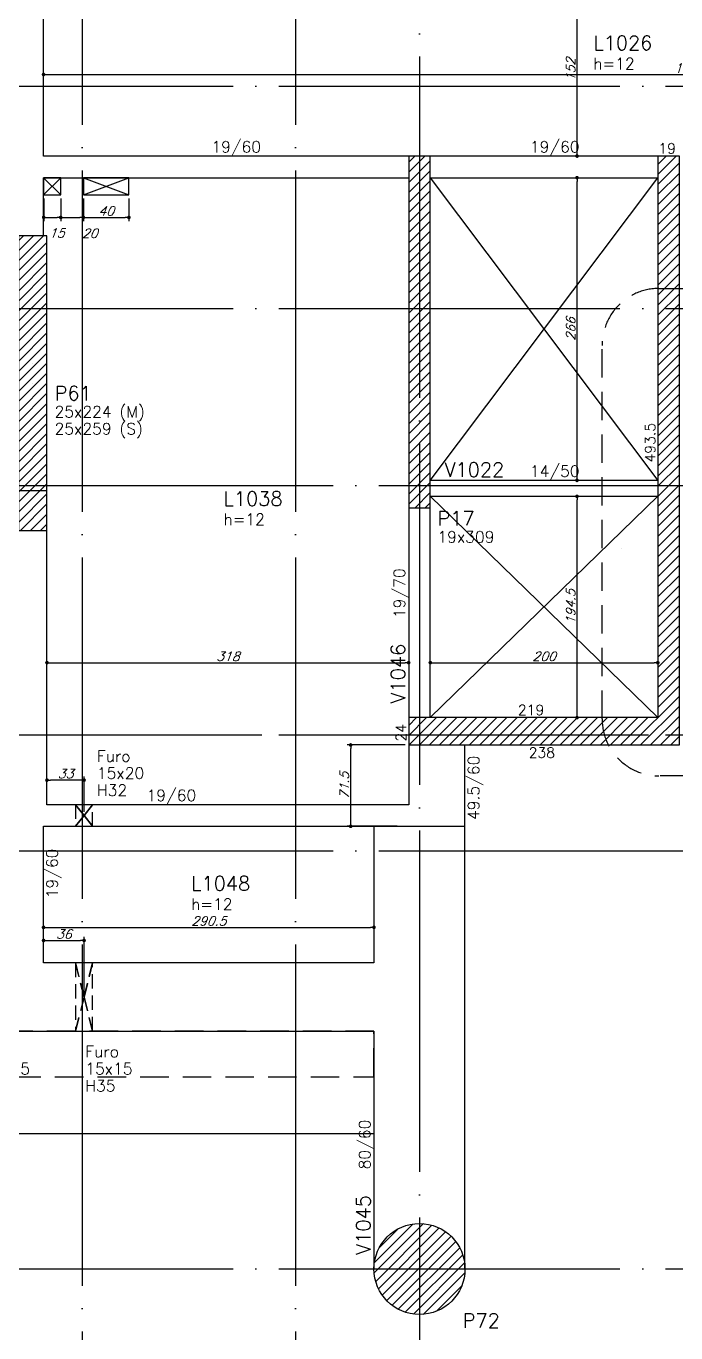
# Model space of a CAD drawing. Extents: x -4723 to 4922, y -2048 to 2452.
# Drawn here: x -555 to 16, y -541 to 608 of the extents above; entities that cross this region are included whole.
import ezdxf
from ezdxf.enums import TextEntityAlignment as Align

# ---------------------------------------------------------------- set-up
doc = ezdxf.new("R2010")
doc.units = 0
doc.header["$LTSCALE"] = 50
doc.header["$MEASUREMENT"] = 0
for name, pattern in [('DASHED', [0.75, 0.5, -0.25]), ('EIXO', [6.8, 6, -0.4, 0, -0.4]), ('HIDDEN', [0.375, 0.25, -0.125])]:
    doc.linetypes.add(name, pattern=pattern)
doc.layers.get('0').update_dxf_attribs({"linetype": 'CONTINUOUS'})
doc.layers.get('DEFPOINTS').update_dxf_attribs({"linetype": 'CONTINUOUS'})
for name, color, linetype in [('242', 3, 'CONTINUOUS'), ('F-AUX-RED', 1, 'CONTINUOUS'), ('F-COTAS', 106, 'CONTINUOUS'), ('F-COTAS-FUROS', 50, 'CONTINUOUS'), ('F-EIXO', 12, 'EIXO'), ('F-FURO-PAREDE', 2, 'HIDDEN'), ('F-FURO-PAREDE-TEXTOS', 2, 'CONTINUOUS'), ('F-LAJES', 3, 'CONTINUOUS'), ('F-LAJES-DIM', 2, 'CONTINUOUS'), ('F-LAJES-NOME', 4, 'CONTINUOUS'), ('F-PILARES-DIM', 172, 'CONTINUOUS'), ('F-PILARES-HACH', 174, 'CONTINUOUS'), ('F-PILARES-NOME', 170, 'CONTINUOUS'), ('F-PILARES-S', 170, 'CONTINUOUS'), ('F-PILARES-V', 170, 'CONTINUOUS'), ('F-TEXTO', 6, 'CONTINUOUS'), ('F-VIGAS', 3, 'CONTINUOUS'), ('F-VIGAS-DIM', 2, 'CONTINUOUS'), ('F-VIGAS-NOME', 4, 'CONTINUOUS'), ('F-VÃO', 1, 'CONTINUOUS')]:
    doc.layers.add(name, color=color, linetype=linetype)
doc.styles.add('CP-TEXT-INCL', font='simplex.shx', dxfattribs={"oblique": 20})
doc.styles.add('MCP', font='simplex.shx')
doc.styles.add('ROMANS', font='simplex.shx')
doc.styles.get("Standard").update_dxf_attribs({"font": 'simplex.shx'})
doc.dimstyles.new('CP-COTAS-50', dxfattribs={"dimscale": 0.64, "dimtxt": 12.5, "dimasz": 5, "dimexe": 5, "dimexo": 5, "dimgap": 2.5, "dimtad": 1, "dimdec": 1, "dimdsep": 46, "dimtxsty": 'CP-TEXT-INCL', "dimblk1": 'DOT', "dimblk2": 'DOT', "dimsah": 1, "dimcen": 9, "dimclrd": 256, "dimclre": 256, "dimclrt": 256, "dimadec": 0, "dimazin": 0, "dimtfac": 1, "dimtdec": 1, "dimtmove": 2, "dimatfit": 3, "dimldrblk": 'DOT', "dimfxl": 0, "dimtolj": 1, "dimarcsym": 0})

# ---------------------------------------------------------------- blocks, each defined once
blk = doc.blocks.new('*U48')
at = {"layer": 'F-EIXO'}
blk.add_line((0, 0), (7285, 0), dxfattribs=at)
at = {"layer": 'F-TEXTO', "style": 'ROMANS'}
blk.add_attdef('EIXO', text='', height=17.5, dxfattribs=at).set_placement((-28.2072, 0), align=Align.MIDDLE_CENTER)
blk = doc.blocks.new('*U49')
at = {"layer": 'F-EIXO'}
blk.add_line((0, 0), (7285, 0), dxfattribs=at)
at = {"layer": 'F-TEXTO', "style": 'ROMANS'}
blk.add_attdef('EIXO', text='', height=17.5, dxfattribs=at).set_placement((-28.2072, 0), align=Align.MIDDLE_CENTER)
blk = doc.blocks.new('*U50')
at = {"layer": 'F-EIXO'}
blk.add_line((0, 0), (7197, 0), dxfattribs=at)
at = {"layer": 'F-TEXTO', "style": 'ROMANS'}
blk.add_attdef('EIXO', text='', height=17.5, dxfattribs=at).set_placement((-28.2072, 0), align=Align.MIDDLE_CENTER)
blk = doc.blocks.new('*U29')
at = {"layer": 'F-EIXO'}
blk.add_line((0, 0), (0, -2655), dxfattribs=at)
at = {"layer": 'F-TEXTO', "style": 'ROMANS'}
blk.add_attdef('EIXO', text='', height=17.5, rotation=360, dxfattribs=at).set_placement((0, 28.2), align=Align.MIDDLE_CENTER)
blk = doc.blocks.new('*U32')
at = {"layer": 'F-EIXO'}
blk.add_line((0, 0), (0, -2655), dxfattribs=at)
at = {"layer": 'F-TEXTO', "style": 'ROMANS'}
blk.add_attdef('EIXO', text='', height=17.5, rotation=360, dxfattribs=at).set_placement((0, 28.2), align=Align.MIDDLE_CENTER)
blk = doc.blocks.new('*U33')
at = {"layer": 'F-EIXO'}
blk.add_line((0, 0), (0, -2755), dxfattribs=at)
at = {"layer": 'F-TEXTO', "style": 'ROMANS'}
blk.add_attdef('EIXO', text='', height=17.5, rotation=360, dxfattribs=at).set_placement((0, 28.2072), align=Align.MIDDLE_CENTER)
blk = doc.blocks.new('*U34')
at = {"layer": 'F-EIXO'}
blk.add_line((0, 0), (7285, 0), dxfattribs=at)
at = {"layer": 'F-TEXTO', "style": 'ROMANS'}
blk.add_attdef('EIXO', text='', height=17.5, dxfattribs=at).set_placement((-28.2072, 0), align=Align.MIDDLE_CENTER)
blk = doc.blocks.new('*U36')
at = {"layer": 'F-EIXO'}
blk.add_line((0, 0), (7285, 0), dxfattribs=at)
at = {"layer": 'F-TEXTO', "style": 'ROMANS'}
blk.add_attdef('EIXO', text='', height=17.5, dxfattribs=at).set_placement((-28.2072, 0), align=Align.MIDDLE_CENTER)
blk = doc.blocks.new('*U27')
at = {"layer": 'F-EIXO'}
blk.add_line((0, 0), (7285, 0), dxfattribs=at)
at = {"layer": 'F-TEXTO', "style": 'ROMANS'}
blk.add_attdef('EIXO', text='', height=17.5, dxfattribs=at).set_placement((-28.2072, 0), align=Align.MIDDLE_CENTER)
blk = doc.blocks.new('*U38')
at = {"layer": 'F-EIXO'}
blk.add_line((0, 0), (7197, 0), dxfattribs=at)
at = {"layer": 'F-TEXTO', "style": 'ROMANS'}
blk.add_attdef('EIXO', text='', height=17.5, dxfattribs=at).set_placement((-28.2072, 0), align=Align.MIDDLE_CENTER)
blk = doc.blocks.new('_DOT')
at = {"color": 0, "linetype": 'ByBlock'}
blk.add_line((-0.5, 0), (-1, 0), dxfattribs=at)
at = {"color": 0, "linetype": 'ByBlock', "const_width": 0.5}
blk.add_lwpolyline([(-0.25, 0, 1), (0.25, 0, 1)], format="xyb", close=True, dxfattribs=at)
blk = doc.blocks.new('*D164')
at = {"layer": 'DEFPOINTS', "color": 0, "linetype": 'Continuous', "transparency": 16777216}
for p in [(-71, 194.5), (-71, 194.5), (-71, 0)]:
    blk.add_point(p, dxfattribs=at)
at = {"layer": 'F-COTAS', "linetype": 'Continuous', "lineweight": -2, "transparency": 16777216}
blk.add_line((-71, 3.2), (-71, 191.3), dxfattribs=at)
at = {"layer": 'F-COTAS', "linetype": 'Continuous', "lineweight": -2, "transparency": 16777216, "xscale": 3.2, "yscale": 3.2, "zscale": 3.2}
for p, rotation in [((-71, 194.5), 90), ((-71, 0), 270)]:
    blk.add_blockref('_DOT', p, dxfattribs=dict(at, rotation=rotation))
at = {"layer": 'F-COTAS', "linetype": 'Continuous', "transparency": 16777216, "insert": (-76.6, 97.3), "char_height": 8, "attachment_point": 5, "rotation": 90, "style": 'CP-TEXT-INCL'}
blk.add_mtext('\\A1;194.5', dxfattribs=at)
blk = doc.blocks.new('*D165')
at = {"layer": 'DEFPOINTS', "color": 0, "linetype": 'Continuous', "transparency": 16777216}
for p in [(-71, 474.5), (-71, 474.5), (-71, 208.5)]:
    blk.add_point(p, dxfattribs=at)
at = {"layer": 'F-COTAS', "linetype": 'Continuous', "lineweight": -2, "transparency": 16777216}
blk.add_line((-71, 211.7), (-71, 471.3), dxfattribs=at)
at = {"layer": 'F-COTAS', "linetype": 'Continuous', "lineweight": -2, "transparency": 16777216, "xscale": 3.2, "yscale": 3.2, "zscale": 3.2}
for p, rotation in [((-71, 474.5), 90), ((-71, 208.5), 270)]:
    blk.add_blockref('_DOT', p, dxfattribs=dict(at, rotation=rotation))
at = {"layer": 'F-COTAS', "linetype": 'Continuous', "transparency": 16777216, "insert": (-76.6, 341.5), "char_height": 8, "attachment_point": 5, "rotation": 90, "style": 'CP-TEXT-INCL'}
blk.add_mtext('\\A1;266', dxfattribs=at)
blk = doc.blocks.new('*D166')
at = {"layer": 'DEFPOINTS', "color": 0, "linetype": 'Continuous', "transparency": 16777216}
for p in [(-71, 645.5), (-71, 645.5), (-71, 493.5)]:
    blk.add_point(p, dxfattribs=at)
at = {"layer": 'F-COTAS', "linetype": 'Continuous', "lineweight": -2, "transparency": 16777216}
blk.add_line((-71, 496.7), (-71, 642.3), dxfattribs=at)
at = {"layer": 'F-COTAS', "linetype": 'Continuous', "lineweight": -2, "transparency": 16777216, "xscale": 3.2, "yscale": 3.2, "zscale": 3.2}
for p, rotation in [((-71, 645.5), 90), ((-71, 493.5), 270)]:
    blk.add_blockref('_DOT', p, dxfattribs=dict(at, rotation=rotation))
at = {"layer": 'F-COTAS', "linetype": 'Continuous', "transparency": 16777216, "insert": (-76.6, 569.5), "char_height": 8, "attachment_point": 5, "rotation": 90, "style": 'CP-TEXT-INCL'}
blk.add_mtext('\\A1;152', dxfattribs=at)
blk = doc.blocks.new('*D242')
at = {"layer": 'DEFPOINTS', "color": 0, "linetype": 'Continuous', "transparency": 16777216}
for p in [(-537, 48.3), (-219, 48.3), (-219, 48.3)]:
    blk.add_point(p, dxfattribs=at)
at = {"layer": 'F-COTAS', "linetype": 'Continuous', "lineweight": -2, "transparency": 16777216}
blk.add_line((-533.8, 48.3), (-222.2, 48.3), dxfattribs=at)
at = {"layer": 'F-COTAS', "linetype": 'Continuous', "lineweight": -2, "transparency": 16777216, "xscale": 3.2, "yscale": 3.2, "zscale": 3.2, "rotation": 180}
blk.add_blockref('_DOT', (-537, 48.3), dxfattribs=at)
at = {"layer": 'F-COTAS', "linetype": 'Continuous', "lineweight": -2, "transparency": 16777216, "xscale": 3.2, "yscale": 3.2, "zscale": 3.2}
blk.add_blockref('_DOT', (-219, 48.3), dxfattribs=at)
at = {"layer": 'F-COTAS', "linetype": 'Continuous', "transparency": 16777216, "insert": (-378, 53.9), "char_height": 8, "attachment_point": 5, "style": 'CP-TEXT-INCL'}
blk.add_mtext('\\A1;318', dxfattribs=at)
blk = doc.blocks.new('*D243')
at = {"layer": 'DEFPOINTS', "color": 0, "linetype": 'Continuous', "transparency": 16777216}
for p in [(-200, 48.3), (0, 48.3), (0, 48.3)]:
    blk.add_point(p, dxfattribs=at)
at = {"layer": 'F-COTAS', "linetype": 'Continuous', "lineweight": -2, "transparency": 16777216}
blk.add_line((-196.8, 48.3), (-3.2, 48.3), dxfattribs=at)
at = {"layer": 'F-COTAS', "linetype": 'Continuous', "lineweight": -2, "transparency": 16777216, "xscale": 3.2, "yscale": 3.2, "zscale": 3.2, "rotation": 180}
blk.add_blockref('_DOT', (-200, 48.3), dxfattribs=at)
at = {"layer": 'F-COTAS', "linetype": 'Continuous', "lineweight": -2, "transparency": 16777216, "xscale": 3.2, "yscale": 3.2, "zscale": 3.2}
blk.add_blockref('_DOT', (0, 48.3), dxfattribs=at)
at = {"layer": 'F-COTAS', "linetype": 'Continuous', "transparency": 16777216, "insert": (-100, 53.9), "char_height": 8, "attachment_point": 5, "style": 'CP-TEXT-INCL'}
blk.add_mtext('\\A1;200', dxfattribs=at)
blk = doc.blocks.new('*D249')
at = {"layer": 'DEFPOINTS', "color": 0, "linetype": 'Continuous', "transparency": 16777216}
for p in [(596, 565.2), (-540, 555.2), (596, 545.2)]:
    blk.add_point(p, dxfattribs=at)
at = {"layer": 'F-COTAS', "linetype": 'Continuous', "lineweight": -2, "transparency": 16777216}
for p, q in [((-540, 558.4), (-540, 568.4)), ((-536.8, 565.2), (592.8, 565.2)), ((596, 548.4), (596, 568.4))]:
    blk.add_line(p, q, dxfattribs=at)
at = {"layer": 'F-COTAS', "linetype": 'Continuous', "lineweight": -2, "transparency": 16777216, "xscale": 3.2, "yscale": 3.2, "zscale": 3.2, "rotation": 180}
blk.add_blockref('_DOT', (-540, 565.2), dxfattribs=at)
at = {"layer": 'F-COTAS', "linetype": 'Continuous', "lineweight": -2, "transparency": 16777216, "xscale": 3.2, "yscale": 3.2, "zscale": 3.2}
blk.add_blockref('_DOT', (596, 565.2), dxfattribs=at)
at = {"layer": 'F-COTAS', "linetype": 'Continuous', "transparency": 16777216, "insert": (28, 570.8), "char_height": 8, "attachment_point": 5, "style": 'CP-TEXT-INCL'}
blk.add_mtext('\\A1;1136', dxfattribs=at)
blk = doc.blocks.new('*D276')
at = {"layer": 'DEFPOINTS', "color": 0, "linetype": 'Continuous', "transparency": 16777216}
for p in [(-540, -184.3), (-249.5, -184.3), (-249.5, -184.3)]:
    blk.add_point(p, dxfattribs=at)
at = {"layer": 'F-COTAS', "linetype": 'Continuous', "lineweight": -2, "transparency": 16777216}
blk.add_line((-536.8, -184.3), (-252.7, -184.3), dxfattribs=at)
at = {"layer": 'F-COTAS', "linetype": 'Continuous', "lineweight": -2, "transparency": 16777216, "xscale": 3.2, "yscale": 3.2, "zscale": 3.2, "rotation": 180}
blk.add_blockref('_DOT', (-540, -184.3), dxfattribs=at)
at = {"layer": 'F-COTAS', "linetype": 'Continuous', "lineweight": -2, "transparency": 16777216, "xscale": 3.2, "yscale": 3.2, "zscale": 3.2}
blk.add_blockref('_DOT', (-249.5, -184.3), dxfattribs=at)
at = {"layer": 'F-COTAS', "linetype": 'Continuous', "transparency": 16777216, "insert": (-394.8, -178.7), "char_height": 8, "attachment_point": 5, "style": 'CP-TEXT-INCL'}
blk.add_mtext('\\A1;290.5', dxfattribs=at)
blk = doc.blocks.new('*D294')
at = {"layer": 'DEFPOINTS', "color": 0, "linetype": 'Continuous', "transparency": 16777216}
for p in [(-270, -24), (-219, -24), (-226, -95.5)]:
    blk.add_point(p, dxfattribs=at)
at = {"layer": 'F-COTAS', "linetype": 'Continuous', "lineweight": -2, "transparency": 16777216}
for p, q in [((-222.2, -24), (-273.2, -24)), ((-270, -92.3), (-270, -27.2)), ((-229.2, -95.5), (-273.2, -95.5))]:
    blk.add_line(p, q, dxfattribs=at)
at = {"layer": 'F-COTAS', "linetype": 'Continuous', "lineweight": -2, "transparency": 16777216, "xscale": 3.2, "yscale": 3.2, "zscale": 3.2}
for p, rotation in [((-270, -24), 90), ((-270, -95.5), 270)]:
    blk.add_blockref('_DOT', p, dxfattribs=dict(at, rotation=rotation))
at = {"layer": 'F-COTAS', "linetype": 'Continuous', "transparency": 16777216, "insert": (-275.6, -59.75), "char_height": 8, "attachment_point": 5, "rotation": 90, "style": 'CP-TEXT-INCL'}
blk.add_mtext('\\A1;71.5', dxfattribs=at)
blk = doc.blocks.new('*U414')
at = {"layer": 'F-VÃO'}
for p, q in [((0, 0), (40, 15)), ((0, 15), (40, 0))]:
    blk.add_line(p, q, dxfattribs=at)
at = {"layer": 'F-VÃO', "color": 3}
blk.add_lwpolyline([(0, 0), (40, 0), (40, 15), (0, 15)], close=True, dxfattribs=at)
blk = doc.blocks.new('*U543')
at = {"layer": 'F-VÃO'}
for p, q in [((0, 0), (15, 15)), ((0, 15), (15, 0))]:
    blk.add_line(p, q, dxfattribs=at)
at = {"layer": 'F-VÃO', "color": 3}
blk.add_lwpolyline([(0, 0), (15, 0), (15, 15), (0, 15)], close=True, dxfattribs=at)
blk = doc.blocks.new('*D422')
at = {"layer": 'DEFPOINTS', "color": 0, "linetype": 'Continuous', "transparency": 16777216}
for p in [(-539.9, 459.5), (-524.9, 459.5), (-524.9, 439.6)]:
    blk.add_point(p, dxfattribs=at)
at = {"layer": 'F-COTAS-FUROS', "linetype": 'Continuous', "lineweight": -2, "transparency": 16777216}
for p, q in [((-539.9, 456.3), (-539.9, 436.4)), ((-524.9, 456.3), (-524.9, 436.4)), ((-536.7, 439.6), (-528.1, 439.6))]:
    blk.add_line(p, q, dxfattribs=at)
at = {"layer": 'F-COTAS-FUROS', "linetype": 'Continuous', "lineweight": -2, "transparency": 16777216, "xscale": 3.2, "yscale": 3.2, "zscale": 3.2, "rotation": 180}
blk.add_blockref('_DOT', (-539.9, 439.6), dxfattribs=at)
at = {"layer": 'F-COTAS-FUROS', "linetype": 'Continuous', "lineweight": -2, "transparency": 16777216, "xscale": 3.2, "yscale": 3.2, "zscale": 3.2}
blk.add_blockref('_DOT', (-524.9, 439.6), dxfattribs=at)
at = {"layer": 'F-COTAS-FUROS', "linetype": 'Continuous', "transparency": 16777216, "insert": (-528.4, 425.9), "char_height": 8, "attachment_point": 5, "style": 'CP-TEXT-INCL'}
blk.add_mtext('\\A1;15', dxfattribs=at)
blk = doc.blocks.new('*D506')
at = {"layer": 'DEFPOINTS', "color": 0, "linetype": 'Continuous', "transparency": 16777216}
for p in [(-504.4, -195.8), (-540, -215.5), (-504.4, -245.5)]:
    blk.add_point(p, dxfattribs=at)
at = {"layer": 'F-COTAS-FUROS', "linetype": 'Continuous', "lineweight": -2, "transparency": 16777216}
for p, q in [((-540, -212.3), (-540, -192.6)), ((-504.4, -242.3), (-504.4, -192.6)), ((-536.8, -195.8), (-507.6, -195.8))]:
    blk.add_line(p, q, dxfattribs=at)
at = {"layer": 'F-COTAS-FUROS', "linetype": 'Continuous', "lineweight": -2, "transparency": 16777216, "xscale": 3.2, "yscale": 3.2, "zscale": 3.2, "rotation": 180}
blk.add_blockref('_DOT', (-540, -195.8), dxfattribs=at)
at = {"layer": 'F-COTAS-FUROS', "linetype": 'Continuous', "lineweight": -2, "transparency": 16777216, "xscale": 3.2, "yscale": 3.2, "zscale": 3.2}
blk.add_blockref('_DOT', (-504.4, -195.8), dxfattribs=at)
at = {"layer": 'F-COTAS-FUROS', "linetype": 'Continuous', "transparency": 16777216, "insert": (-522.2, -190.2), "char_height": 8, "attachment_point": 5, "style": 'CP-TEXT-INCL'}
blk.add_mtext('\\A1;36', dxfattribs=at)
blk = doc.blocks.new('*D508')
at = {"layer": 'DEFPOINTS', "color": 0, "linetype": 'Continuous', "transparency": 16777216}
for p in [(-537, -54.9), (-537, -69.1), (-504.4, -86)]:
    blk.add_point(p, dxfattribs=at)
at = {"layer": 'F-COTAS-FUROS', "linetype": 'Continuous', "lineweight": -2, "transparency": 16777216}
for p, q in [((-537, -65.9), (-537, -51.7)), ((-507.6, -54.9), (-533.8, -54.9)), ((-504.4, -82.8), (-504.4, -51.7))]:
    blk.add_line(p, q, dxfattribs=at)
at = {"layer": 'F-COTAS-FUROS', "linetype": 'Continuous', "lineweight": -2, "transparency": 16777216, "xscale": 3.2, "yscale": 3.2, "zscale": 3.2, "rotation": 180}
blk.add_blockref('_DOT', (-537, -54.9), dxfattribs=at)
at = {"layer": 'F-COTAS-FUROS', "linetype": 'Continuous', "lineweight": -2, "transparency": 16777216, "xscale": 3.2, "yscale": 3.2, "zscale": 3.2}
blk.add_blockref('_DOT', (-504.4, -54.9), dxfattribs=at)
at = {"layer": 'F-COTAS-FUROS', "linetype": 'Continuous', "transparency": 16777216, "insert": (-520.7, -49.3), "char_height": 8, "attachment_point": 5, "style": 'CP-TEXT-INCL'}
blk.add_mtext('\\A1;33', dxfattribs=at)
blk = doc.blocks.new('*D546')
at = {"layer": 'DEFPOINTS', "color": 0, "linetype": 'Continuous', "transparency": 16777216}
for p in [(-524.9, 459.5), (-505, 459.5), (-505, 439.6)]:
    blk.add_point(p, dxfattribs=at)
at = {"layer": 'F-COTAS-FUROS', "linetype": 'Continuous', "lineweight": -2, "transparency": 16777216}
for p, q in [((-524.9, 456.3), (-524.9, 436.4)), ((-505, 456.3), (-505, 436.4)), ((-521.7, 439.6), (-508.2, 439.6))]:
    blk.add_line(p, q, dxfattribs=at)
at = {"layer": 'F-COTAS-FUROS', "linetype": 'Continuous', "lineweight": -2, "transparency": 16777216, "xscale": 3.2, "yscale": 3.2, "zscale": 3.2, "rotation": 180}
blk.add_blockref('_DOT', (-524.9, 439.6), dxfattribs=at)
at = {"layer": 'F-COTAS-FUROS', "linetype": 'Continuous', "lineweight": -2, "transparency": 16777216, "xscale": 3.2, "yscale": 3.2, "zscale": 3.2}
blk.add_blockref('_DOT', (-505, 439.6), dxfattribs=at)
at = {"layer": 'F-COTAS-FUROS', "linetype": 'Continuous', "transparency": 16777216, "insert": (-499.4, 425.6), "char_height": 8, "attachment_point": 5, "style": 'CP-TEXT-INCL'}
blk.add_mtext('\\A1;20', dxfattribs=at)
blk = doc.blocks.new('*D547')
at = {"layer": 'DEFPOINTS', "color": 0, "linetype": 'Continuous', "transparency": 16777216}
for p in [(-505, 459.5), (-465, 459.5), (-465, 439.6)]:
    blk.add_point(p, dxfattribs=at)
at = {"layer": 'F-COTAS-FUROS', "linetype": 'Continuous', "lineweight": -2, "transparency": 16777216}
for p, q in [((-505, 456.3), (-505, 436.4)), ((-465, 456.3), (-465, 436.4)), ((-501.8, 439.6), (-468.2, 439.6))]:
    blk.add_line(p, q, dxfattribs=at)
at = {"layer": 'F-COTAS-FUROS', "linetype": 'Continuous', "lineweight": -2, "transparency": 16777216, "xscale": 3.2, "yscale": 3.2, "zscale": 3.2, "rotation": 180}
blk.add_blockref('_DOT', (-505, 439.6), dxfattribs=at)
at = {"layer": 'F-COTAS-FUROS', "linetype": 'Continuous', "lineweight": -2, "transparency": 16777216, "xscale": 3.2, "yscale": 3.2, "zscale": 3.2}
blk.add_blockref('_DOT', (-465, 439.6), dxfattribs=at)
at = {"layer": 'F-COTAS-FUROS', "linetype": 'Continuous', "transparency": 16777216, "insert": (-485, 445.2), "char_height": 8, "attachment_point": 5, "style": 'CP-TEXT-INCL'}
blk.add_mtext('\\A1;40', dxfattribs=at)

msp = doc.modelspace()

# ---------------------------------------------------------------- hatches: boundary and pattern name
at = {"layer": 'F-PILARES-HACH', "linetype": 'Continuous'}
h = msp.add_hatch(dxfattribs=at)
h.set_pattern_fill('ANSI31', color=256, scale=50, style=0)
h.paths.add_polyline_path([(19, -24), (19, 493.5), (0, 493.5), (0, 0), (-219, 0), (-219, -24)], flags=16)
h = msp.add_hatch(dxfattribs=at)
h.set_pattern_fill('ANSI31', color=256, scale=50, style=0)
h.paths.add_polyline_path([(-219, 184.5), (-200, 184.5), (-200, 493.5), (-219, 493.5)], flags=16)
h = msp.add_hatch(dxfattribs=at)
h.set_pattern_fill('ANSI31', color=256, scale=50, style=0)
h.paths.add_polyline_path([(-562, 199.5), (-537, 199.5), (-537, 423.5), (-562, 423.5)], flags=16)
h = msp.add_hatch(dxfattribs=at)
h.set_pattern_fill('ANSI31', color=256, scale=50, style=0)
h.paths.add_polyline_path([(-562, 164.5), (-537, 164.5), (-537, 423.5), (-562, 423.5)], flags=16)
h = msp.add_hatch(dxfattribs=at)
h.set_pattern_fill('ANSI31', color=256, scale=50)
edge = h.paths.add_edge_path()
edge.add_arc((-209.5, -484.5), 40, 0, 360)

# ---------------------------------------------------------------- linework, layer by layer
at = {"layer": '242', "linetype": 'Continuous'}
for p, q in [((-209.5, 339), (-209.5, 339)), ((-549.5, 311.5), (-549.5, 311.5)), ((-549.5, 294), (-549.5, 294)), ((-31.95303, 148.79593), (-31.95303, 148.79593)), ((9.5, -12), (9.5, -12)), ((-209.5, -484.5), (-209.5, -484.5))]:
    msp.add_line(p, q, dxfattribs=at)
at = {"layer": 'F-AUX-RED', "linetype": 'DASHED'}
msp.add_lwpolyline([(-249.5, -275.5), (-3340, -275.5), (-3340, 1554.5), (-3380, 1554.5), (-3380, -315.5), (-249.5, -315.5)], close=True, dxfattribs=at)
at = {"layer": 'F-AUX-RED', "color": 4, "linetype": 'DASHED'}
msp.add_lwpolyline([(1.03833, 377.17591), (627.22401, 377.17591, -0.4142135624), (677.22401, 327.17591), (677.22401, -1.11274, -0.4142135624), (627.22401, -51.11274), (1.03833, -51.11274, -0.4142135624), (-48.96167, -1.11274), (-48.96167, 327.17591, -0.4142135624)], format="xyb", close=True, dxfattribs=at)
at = {"layer": 'F-EIXO'}
msp.add_line((-3709.08918, -15), (3550.57229, -15), dxfattribs=at)
at = {"layer": 'F-FURO-PAREDE'}
for points in [[(-504.4, -86), (-511.9, -95.5), (-496.9, -95.5), (-504.4, -86), (-496.9, -95.5), (-496.9, -76.5), (-504.4, -86), (-496.9, -76.5), (-511.9, -76.5), (-504.4, -86), (-511.9, -76.5), (-511.9, -95.5), (-504.4, -86)], [(-504.4, -245.5), (-511.9, -275.5), (-496.9, -275.5), (-504.4, -245.5), (-496.9, -275.5), (-496.9, -215.5), (-504.4, -245.5), (-496.9, -215.5), (-511.9, -215.5), (-504.4, -245.5), (-511.9, -215.5), (-511.9, -275.5), (-504.4, -245.5)]]:
    msp.add_lwpolyline(points, dxfattribs=at)
at = {"layer": 'F-LAJES', "linetype": 'Continuous'}
msp.add_line((-1219.5, -365.5), (-249.5, -365.5), dxfattribs=at)
at = {"layer": 'F-PILARES-S', "linetype": 'Continuous'}
for points in [[(-219, 184.5), (-200, 184.5), (-200, 493.5), (-219, 493.5), (-219, 184.5)], [(19, -24), (19, 493.5), (0, 493.5), (0, 0), (-219, 0), (-219, -24), (19, -24)], [(-562, 199.5), (-537, 199.5), (-537, 423.5), (-562, 423.5), (-562, 199.5)]]:
    msp.add_lwpolyline(points, dxfattribs=at)
msp.add_circle((-209.5, -484.5), 40, dxfattribs=at)
at = {"layer": 'F-PILARES-V', "linetype": 'Continuous'}
msp.add_lwpolyline([(-562, 164.5), (-537, 164.5), (-537, 423.5), (-562, 423.5), (-562, 164.5)], dxfattribs=at)
at = {"layer": 'F-VIGAS'}
for points in [[(-540, 493.5), (-540, 645.5)], [(-219, 493.5), (-540, 493.5)], [(0, 493.5), (-200, 493.5)], [(-540, 423.5), (-540, 474.5)], [(-540, 474.5), (-219, 474.5)], [(-200, 474.5), (0, 474.5)], [(0, 208.5), (-200, 208.5)], [(-537, -76.5), (-537, 199.5)], [(-219, 184.5), (-219, 0)], [(-200, 194.5), (0, 194.5)], [(-200, 0), (-200, 184.5)], [(-219, -24), (-219, -76.5)], [(-169.5, -86), (-169.5, -24)], [(-219, -76.5), (-537, -76.5)], [(-169.5, -245.5), (-169.5, -86)], [(-540, -215.5), (-540, -95.5)], [(-540, -95.5), (-169.5, -95.5)], [(-249.5, -95.5), (-249.5, -215.5)], [(-249.5, -215.5), (-540, -215.5)], [(-169.5, -484.5), (-169.5, -245.5)], [(-1219.5, -275.5), (-549.5, -275.5)], [(-549.5, -275.5), (-249.5, -275.5)], [(-249.5, -275.5), (-249.5, -484.5)]]:
    msp.add_lwpolyline(points, dxfattribs=at)
at = {"layer": 'F-VÃO'}
for p, q in [((-200, 208.5), (0, 474.5)), ((-200, 474.5), (0, 208.5)), ((-200, 0), (0, 194.5)), ((-200, 194.5), (0, 0))]:
    msp.add_line(p, q, dxfattribs=at)

# ---------------------------------------------------------------- block references
at = {"layer": 'F-EIXO', "linetype": 'Continuous'}
for name, p in [('*U33', (-209.5, 1941.3568)), ('*U29', (-506, 1841.3568)), ('*U32', (-318.5, 1841.3568)), ('*U48', (-3734.2742, 555)), ('*U36', (-3734.2742, 359.5)), ('*U38', (-3646.3202, 204)), ('*U34', (-3734.2742, -15)), ('*U27', (-3734.2742, -15)), ('*U50', (-3646.3202, -117)), ('*U49', (-3734.2742, -484.5))]:
    msp.add_blockref(name, p, dxfattribs=at)
at = {"layer": 'F-VÃO', "linetype": 'Continuous'}
for name, p in [('*U543', (-539.92069, 459.5)), ('*U414', (-505, 459.5))]:
    msp.add_blockref(name, p, dxfattribs=at)

# ---------------------------------------------------------------- texts
at = {"layer": 'F-FURO-PAREDE-TEXTOS', "linetype": 'Continuous', "style": 'MCP'}
for s, p in [('Furo', (-493.05649, -38.76803)), ('15x20', (-493.05649, -53.76803)), ('H32', (-493.05649, -68.76803)), ('Furo', (-503.27785, -298.47049)), ('15x15', (-593.47785, -313.47049)), ('15x15', (-503.27785, -313.47049)), ('H35', (-503.27785, -328.47049))]:
    msp.add_text(s, height=10, dxfattribs=at).set_placement(p)
at = {"layer": 'F-LAJES-DIM', "linetype": 'Continuous', "style": 'MCP'}
for p in [(-56.70849, 569.72037), (-381.81754, 169.28114), (-410.29072, -168.91866)]:
    msp.add_text('h=12', height=10, dxfattribs=at).set_placement(p)
at = {"layer": 'F-LAJES-NOME', "linetype": 'Continuous', "style": 'MCP'}
for s, p in [('L1026', (-56.70849, 586.72037)), ('L1038', (-381.81754, 186.28114)), ('L1048', (-410.29072, -151.91866))]:
    msp.add_text(s, height=12.5, dxfattribs=at).set_placement(p)
at = {"layer": 'F-PILARES-DIM', "linetype": 'Continuous', "style": 'MCP'}
for s, height, p in [('19', 9, (0.5, 495.75)), ('19x309', 10, (-193.75, 153.875)), ('219', 9, (-123, 2.25)), ('238', 9, (-113.5, -35.25))]:
    msp.add_text(s, height=height, dxfattribs=at).set_placement(p)
at = {"layer": 'F-PILARES-DIM', "linetype": 'Continuous'}
for s, p in [('25x224 (M)', (-530.2858, 263.8557)), ('25x259 (S)', (-530.2858, 248.8557))]:
    msp.add_text(s, height=10, dxfattribs=at).set_placement(p)
at = {"layer": 'F-PILARES-DIM', "linetype": 'Continuous', "style": 'MCP'}
for s, p in [('493.5', (-2.25, 224.25)), ('24', (-221.25, -21))]:
    msp.add_text(s, height=9, rotation=90, dxfattribs=at).set_placement(p)
at = {"layer": 'F-PILARES-NOME', "linetype": 'Continuous', "style": 'MCP'}
for s, p in [('P61', (-530.28583, 278.85569)), ('P17', (-193.75, 168.875)), ('P72', (-171.58744, -536.15619))]:
    msp.add_text(s, height=12.5, dxfattribs=at).set_placement(p)
at = {"layer": 'F-VIGAS-DIM', "linetype": 'Continuous', "style": 'MCP'}
for s, p in [('19/60', (-392.49986, 496.625)), ('19/60', (-112.5, 496.625)), ('14/50', (-112.5, 211.625)), ('19/60', (-449.5, -73.375))]:
    msp.add_text(s, height=10, dxfattribs=at).set_placement(p)
for s, p in [('19/70', (-222.125, 87.5)), ('49.5/60', (-157, -90)), ('19/60', (-527.5, -158.75487)), ('80/60', (-252.625, -397))]:
    msp.add_text(s, height=10, rotation=90, dxfattribs=at).set_placement(p)
at = {"layer": 'F-VIGAS-NOME', "linetype": 'Continuous', "style": 'MCP'}
msp.add_text('V1022', height=12.5, dxfattribs=at).set_placement((-187.5, 211.625))
for s, p in [('V1046', (-222.125, 12.5)), ('V1045', (-252.625, -472))]:
    msp.add_text(s, height=12.5, rotation=90, dxfattribs=at).set_placement(p)

# ---------------------------------------------------------------- dimensions: what is measured, and where the dimension line sits
at = {"layer": 'F-COTAS', "linetype": 'Continuous'}
for base, p1, p2, angle, picture, middle in [((-71.00373, 645.5), (-71.00373, 493.5), (-71.00373, 645.5), 270, '*D166', (-76.60373, 569.5)), ((596, 565.15693), (-540, 555.15693), (596, 545.15693), 180, '*D249', (28, 570.75693)), ((-71.00373, 474.5), (-71.00373, 208.5), (-71.00373, 474.5), 270, '*D165', (-76.60373, 341.5)), ((-71.00373, 194.5), (-71.00373, 0), (-71.00373, 194.5), 270, '*D164', (-76.60373, 97.25)), ((-219, 48.26716), (-537, 48.26716), (-219, 48.26716), 180, '*D242', (-378, 53.86716)), ((0, 48.26716), (-200, 48.26716), (0, 48.26716), 180, '*D243', (-100, 53.86716)), ((-270, -24), (-226, -95.5), (-219, -24), 90, '*D294', (-275.6, -59.75)), ((-249.5, -184.29058), (-540, -184.29058), (-249.5, -184.29058), 180, '*D276', (-394.75, -178.69058))]:
    dim = msp.add_linear_dim(base=base, p1=p1, p2=p2, angle=angle, dimstyle='CP-COTAS-50', dxfattribs=at)
    dim.commit()
    dim.dimension.update_dxf_attribs({"geometry": picture, "text_midpoint": middle})
at = {"layer": 'F-COTAS-FUROS', "linetype": 'Continuous'}
for base, p1, p2, picture, middle in [((-524.92069, 439.64105), (-539.92069, 459.5), (-524.92069, 459.5), '*D422', (-528.3665, 425.87372)), ((-505, 439.64105), (-524.92069, 459.5), (-505, 459.5), '*D546', (-499.41564, 425.61659))]:
    dim = msp.add_linear_dim(base=base, p1=p1, p2=p2, dimstyle='CP-COTAS-50', override={"dimdec": 0, "dimfxl": 7.5}, dxfattribs=at)
    dim.commit()
    dim.dimension.update_dxf_attribs({"geometry": picture, "text_midpoint": middle, "dimtype": 160})
for base, p1, p2, picture, middle in [((-465, 439.64105), (-505, 459.5), (-465, 459.5), '*D547', (-485, 445.24105)), ((-537, -54.92725), (-504.4, -86), (-537, -69.08349), '*D508', (-520.7, -49.32725)), ((-504.4, -195.75423), (-540, -215.5), (-504.4, -245.5), '*D506', (-522.2, -190.15423))]:
    dim = msp.add_linear_dim(base=base, p1=p1, p2=p2, dimstyle='CP-COTAS-50', override={"dimdec": 0, "dimfxl": 7.5}, dxfattribs=at)
    dim.commit()
    dim.dimension.update_dxf_attribs({"geometry": picture, "text_midpoint": middle})

doc.saveas('drawing.dxf')
